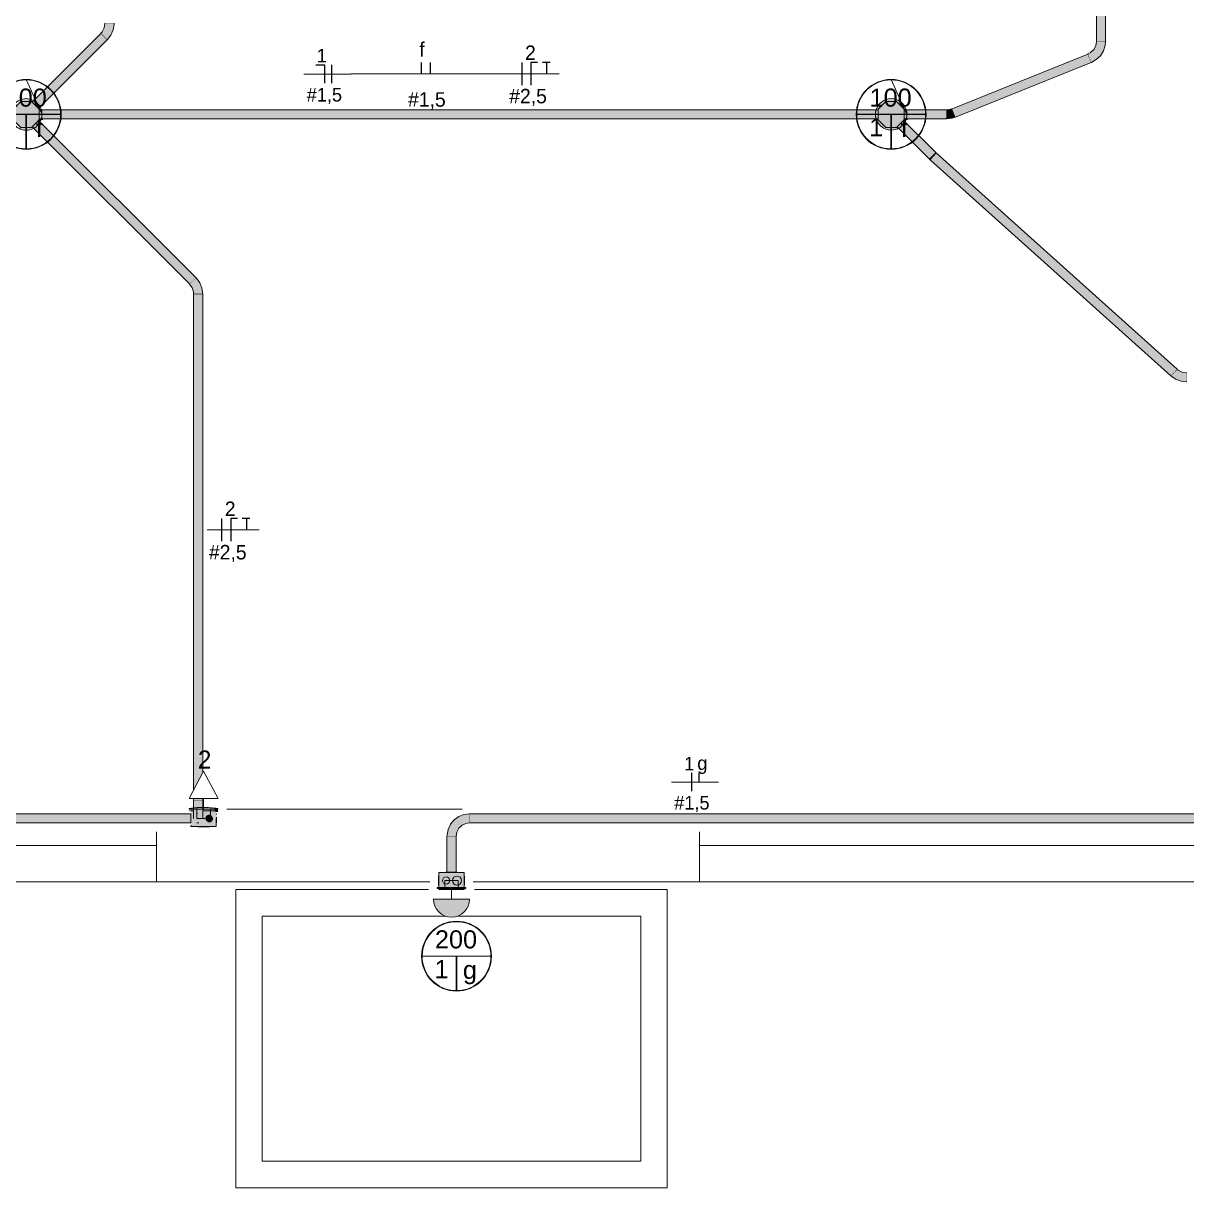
# Model space of a CAD drawing. Header units: metres. Extents: x 42.2 to 73.1, y -1.3 to 59.8.
# Drawn here: x 48.188 to 51.403, y 51.056 to 54.274 of the extents above; entities that cross this region are included whole.
import ezdxf

# ---------------------------------------------------------------- set-up
doc = ezdxf.new("R2010")
doc.units = ezdxf.units.M
doc.linetypes.add('Hidden 1_5', pattern=[0.0022, 0.0015, -0.0007])
for name, color, linetype, lineweight in [('A-ANNO-NOTE', 7, 'Continuous', 18), ('A-DETL', 7, 'Hidden 1_5', 18), ('A-GENM', 7, 'Continuous', 18), ('ARQ-ELEV6', 7, 'Continuous', 18), ('ARQ-PAR', 7, 'Continuous', 18), ('Dispositivos elétricos', 7, 'Continuous', 70), ('E-LITE-EQPM-IDEN', 7, 'Continuous', 9), ('E-POWR-CNDT', 7, 'Continuous', 35), ('Identificadores de dispositivos elétricos', 7, 'Continuous', 9), ('LD_Luminárias', 7, 'Continuous', 18)]:
    doc.layers.add(name, color=color, linetype=linetype, lineweight=lineweight)
for name, color, linetype, lineweight, true_color in [('BASE ELETRICO__dwg', 7, 'Continuous', 18, 0x767676), ('Fase', 1, 'Continuous', 25, 0xff0000), ('Neutro', 5, 'Continuous', 25, 0x0000ff), ('Terra', 3, 'Continuous', 25, 0x00ff00)]:
    doc.layers.add(name, color=color, linetype=linetype, lineweight=lineweight, true_color=true_color)
doc.styles.add('Arial', font='arial.ttf', dxfattribs={"height": 0.05})
doc.styles.add('Century Gothic', font='GOTHIC.TTF', dxfattribs={"height": 0.05})
doc.styles.add('Century Gothic_1', font='GOTHIC.TTF', dxfattribs={"height": 0.04})
doc.styles.add('Century Gothic_2', font='GOTHIC.TTF', dxfattribs={"height": 0.0375})

# ---------------------------------------------------------------- blocks, each defined once
blk = doc.blocks.new('BASE ELETRICO__dwg-8227098-PLANTA BAIXA - TÉRREO')
at = {"color": 252, "lineweight": 18, "true_color": 0x8e8e8e}
blk.add_line((48.7746, 51.88), (49.307, 51.88), dxfattribs=at)
at = {"color": 252, "lineweight": 18, "true_color": 0x8e8e8e, "flags": 128}
blk.add_lwpolyline([(49.4349, 51.88), (49.9673, 51.88), (49.9673, 51.0562), (48.7746, 51.0562), (48.7746, 51.88)], dxfattribs=at)
at = {"layer": 'ARQ-ELEV6', "color": 252, "true_color": 0x8e8e8e}
for p, q in [((48.5558, 52.0393), (48.5558, 51.9018)), ((50.0558, 51.9018), (50.0558, 52.0393)), ((46.6558, 52.0018), (48.5558, 52.0018)), ((50.0558, 52.0018), (51.9558, 52.0018)), ((49.3109, 51.9018), (42.166, 51.9018)), ((53.1158, 51.9018), (49.4309, 51.9018))]:
    blk.add_line(p, q, dxfattribs=at)
at = {"layer": 'ARQ-PAR', "color": 252, "true_color": 0x8e8e8e}
blk.add_line((49.4008, 52.1018), (48.7502, 52.1018), dxfattribs=at)
at = {"layer": 'LD_Luminárias', "color": 252, "true_color": 0x8e8e8e}
blk.add_line((48.8478, 51.8068), (49.354, 51.8068), dxfattribs=at)
at = {"layer": 'LD_Luminárias', "color": 252, "true_color": 0x8e8e8e, "flags": 128}
blk.add_lwpolyline([(49.3879, 51.8068), (49.8941, 51.8068), (49.8941, 51.1294), (48.8478, 51.1294), (48.8478, 51.8068)], dxfattribs=at)
blk = doc.blocks.new('PVC Corrugado Amarelo_Caixa de Luz 4x2 - Linha Eletroduto Corrugado _Amarelo_-1222741-PLANTA BAIXA - TÉRREO')
at = {"layer": 'E-POWR-CNDT', "linetype": 'Hidden 1_5', "lineweight": 18, "true_color": 0xffff00}
for points in [[(-0.0355, 0.025), (-0.035, 0.025), (-0.035, 0.0371), (-0.0355, 0.0371), (-0.0355, 0.0282)], [(-0.0121, 0.0475), (-0.0121, 0.0475), (-0.0121, 0.048), (-0.0155, 0.048), (-0.0155, 0.0475), (-0.0121, 0.0475)], [(-0.008, 0.0475), (0, 0.0475), (0, 0.048), (-0.0121, 0.0478), (-0.0121, 0.0475), (-0.0088, 0.0475)], [(0.0108, 0.0475), (0.0121, 0.0476), (0.0121, 0.048), (0, 0.048), (0, 0.0475), (0.0108, 0.0475)], [(0.0121, 0.0475), (0.0155, 0.0475), (0.0155, 0.048), (0.0121, 0.048), (0.0121, 0.0476)], [(0.0355, 0.025), (0.0355, 0.0371), (0.035, 0.0371), (0.035, 0.025)], [(-0.0389, 0.0028), (-0.0371, 0.0028), (-0.0371, 0.0058), (-0.0395, 0.0058), (-0.0395, 0.0028)], [(-0.0319, 0.0028), (-0.031, 0.0028), (-0.0313, 0.0058), (-0.0371, 0.0058), (-0.037, 0.0028), (-0.0327, 0.0028)], [(-0.035, 0.0129), (-0.035, 0.025), (-0.0355, 0.025), (-0.0355, 0.0129)], [(-0.0269, 0.0028), (0, 0.0028), (0, 0.0058), (-0.031, 0.0058), (-0.031, 0.0028), (-0.0275, 0.0028)], [(0, 0.0028), (0.031, 0.0028), (0.031, 0.0058), (0, 0.0058)], [(0.0342, 0.0028), (0.0371, 0.0028), (0.037, 0.0058), (0.031, 0.0058), (0.0313, 0.0028), (0.0331, 0.0028)], [(0.035, 0.0129), (0.0355, 0.0129), (0.0355, 0.025), (0.035, 0.025), (0.035, 0.0142)], [(0.0389, 0.0028), (0.0395, 0.0028), (0.0395, 0.0058), (0.0371, 0.0058), (0.0371, 0.0028)]]:
    blk.add_hatch(color=2, dxfattribs=at).paths.add_polyline_path(points)
h = blk.add_hatch(color=2, dxfattribs=at)
h.paths.add_polyline_path([(-0.0315, 0), (-0.031, 0), (-0.0313, 0.0028), (-0.035, 0.0028), (-0.0348, 0), (-0.0317, 0)])
h.paths.add_polyline_path([(-0.0338, 0.0058), (-0.031, 0.0058), (-0.0313, 0.0475), (-0.035, 0.0475), (-0.0349, 0.0058), (-0.0339, 0.0058)])
h = blk.add_hatch(color=2, dxfattribs=at)
h.paths.add_polyline_path([(-0.031, 0), (0.031, 0), (0.031, 0.0028), (-0.031, 0.0028)])
h.paths.add_polyline_path([(0.031, 0.0058), (0.031, 0.0475), (-0.031, 0.0475), (-0.031, 0.0058), (0.024, 0.0058)])
h.paths.add_polyline_path([(0.015, 0.0125), (0.0118, 0.0129), (0.0088, 0.0142), (0.006, 0.0163), (0.0042, 0.0188), (0.0028, 0.0228), (0.0025, 0.025), (0.0029, 0.0282), (0.0042, 0.0313), (0.0065, 0.0341), (0.0096, 0.0362), (0.0118, 0.0371), (0.015, 0.0375), (0.0184, 0.037), (0.0221, 0.0352), (0.024, 0.0337), (0.0259, 0.031), (0.0271, 0.0282), (0.0275, 0.025), (0.0271, 0.0218), (0.0252, 0.0179), (0.0232, 0.0157), (0.0213, 0.0142), (0.0173, 0.0128), (0.0157, 0.0126)])
h.paths.add_polyline_path([(-0.015, 0.015), (-0.0185, 0.0157), (-0.02, 0.0163), (-0.0221, 0.0179), (-0.0237, 0.02), (-0.0248, 0.0235), (-0.025, 0.025), (-0.0247, 0.0276), (-0.0237, 0.03), (-0.0217, 0.0324), (-0.02, 0.0337), (-0.0176, 0.0347), (-0.015, 0.035), (-0.0115, 0.0343), (-0.01, 0.0337), (-0.0073, 0.0313), (-0.0063, 0.03), (-0.0053, 0.0276), (-0.005, 0.0247), (-0.0056, 0.0218), (-0.0063, 0.02), (-0.0087, 0.0173), (-0.01, 0.0163), (-0.0124, 0.0153)])
h = blk.add_hatch(color=2, dxfattribs=at)
h.paths.add_polyline_path([(0.015, 0.0125), (0.0182, 0.0129), (0.0221, 0.0148), (0.024, 0.0163), (0.0263, 0.0198), (0.0272, 0.0228), (0.0275, 0.025), (0.0271, 0.0282), (0.0252, 0.0321), (0.0235, 0.0341), (0.0213, 0.0358), (0.0172, 0.0372), (0.015, 0.0375), (0.0118, 0.0371), (0.0088, 0.0358), (0.006, 0.0337), (0.0038, 0.0303), (0.0028, 0.0276), (0.0026, 0.0241), (0.0029, 0.0218), (0.0048, 0.0179), (0.0065, 0.0159), (0.0096, 0.0138), (0.0118, 0.0129)])
h.paths.add_polyline_path([(-0.015, 0.015), (-0.0118, 0.0156), (-0.01, 0.0163), (-0.0073, 0.0188), (-0.0062, 0.0204), (-0.0052, 0.0234), (-0.0051, 0.0254), (-0.0056, 0.0282), (-0.0063, 0.03), (-0.0079, 0.0321), (-0.011, 0.0341), (-0.0129, 0.0347), (-0.015, 0.035), (-0.0176, 0.0347), (-0.02, 0.0337), (-0.0221, 0.0321), (-0.0237, 0.03), (-0.0248, 0.0266), (-0.025, 0.025), (-0.0244, 0.0218), (-0.0237, 0.02), (-0.0221, 0.0179), (-0.02, 0.0163), (-0.0176, 0.0153)])
h = blk.add_hatch(color=2, dxfattribs=at)
h.paths.add_polyline_path([(0.032, 0), (0.035, 0), (0.0349, 0.0028), (0.031, 0.0028), (0.0313, 0), (0.032, 0)])
h.paths.add_polyline_path([(0.033, 0.0058), (0.035, 0.0058), (0.0349, 0.0475), (0.031, 0.0475), (0.031, 0.0058), (0.0327, 0.0058)])
at = {"layer": 'E-POWR-CNDT', "lineweight": 18}
for p, q in [((-0.035, 0.0375), (-0.0355, 0.0375)), ((-0.035, 0.0375), (-0.0355, 0.0375)), ((-0.0355, 0.0375), (-0.0355, 0.025)), ((-0.0355, 0.0375), (-0.0355, 0.0371)), ((-0.035, 0.0475), (-0.035, 0.0058)), ((-0.031, 0.0475), (-0.035, 0.0475)), ((-0.031, 0.0475), (0.031, 0.0475)), ((-0.016, 0.048), (-0.016, 0.0475)), ((-0.0126, 0.048), (-0.016, 0.048)), ((-0.0125, 0.048), (-0.0125, 0.0475)), ((-0.0122, 0.048), (-0.0125, 0.048)), ((0, 0.048), (-0.0121, 0.048)), ((0.0125, 0.048), (0, 0.048)), ((0.0125, 0.0475), (0.0125, 0.048)), ((0.016, 0.048), (0.0126, 0.048)), ((0.016, 0.0475), (0.016, 0.048)), ((0.035, 0.0475), (0.031, 0.0475)), ((0.035, 0.0058), (0.035, 0.0475)), ((0.0355, 0.0375), (0.035, 0.0375)), ((0.0355, 0.0375), (0.035, 0.0375)), ((0.0355, 0.025), (0.0355, 0.0375)), ((0.0355, 0.0371), (0.0355, 0.0375)), ((-0.0395, 0.0058), (-0.0395, 0.0028)), ((-0.0371, 0.0058), (-0.0395, 0.0058)), ((-0.0395, 0.0028), (-0.0371, 0.0028)), ((-0.0371, 0.0058), (-0.0371, 0.0028)), ((-0.031, 0.0058), (-0.0371, 0.0058)), ((-0.0371, 0.0058), (-0.0371, 0.0028)), ((-0.0371, 0.0028), (-0.031, 0.0028)), ((-0.0355, 0.025), (-0.0355, 0.0125)), ((-0.0355, 0.0129), (-0.0355, 0.0125)), ((-0.0355, 0.0125), (-0.035, 0.0125)), ((-0.0355, 0.0125), (-0.035, 0.0125)), ((-0.035, 0.0028), (-0.035, 0)), ((-0.035, 0), (-0.031, 0)), ((0, 0.0058), (-0.031, 0.0058)), ((-0.031, 0.0028), (0, 0.0028)), ((0.031, 0), (-0.031, 0)), ((0.031, 0.0058), (0, 0.0058)), ((0, 0.0028), (0.031, 0.0028)), ((0.0371, 0.0058), (0.031, 0.0058)), ((0.031, 0.0028), (0.0371, 0.0028)), ((0.031, 0), (0.035, 0)), ((0.035, 0.0125), (0.0355, 0.0125)), ((0.035, 0.0125), (0.0355, 0.0125)), ((0.035, 0), (0.035, 0.0028)), ((0.0355, 0.0125), (0.0355, 0.025)), ((0.0355, 0.0125), (0.0355, 0.0129)), ((0.0371, 0.0028), (0.0371, 0.0058)), ((0.0395, 0.0058), (0.0371, 0.0058)), ((0.0371, 0.0058), (0.0371, 0.0028)), ((0.0371, 0.0028), (0.0395, 0.0028)), ((0.0395, 0.0028), (0.0395, 0.0058))]:
    blk.add_line(p, q, dxfattribs=at)
for centre, radius, start, end in [((-0.015, 0.025), 0.01, 360, 180), ((0.015, 0.025), 0.0125, 360, 180), ((-0.015, 0.025), 0.01, 180, 360), ((0.015, 0.025), 0.0125, 180, 360)]:
    blk.add_arc(centre, radius, start, end, dxfattribs=at)
blk = doc.blocks.new('PVC Corrugado Amarelo_Caixa de Octogonal 4x4 - PVC Corrugado Amarelo_Caixa de Octogonal 4x4-V4-PLANTA BAIXA - TÉRREO')
at = {"layer": 'Dispositivos elétricos', "linetype": 'Hidden 1_5', "lineweight": 18, "true_color": 0xffff00}
h = blk.add_hatch(color=2, dxfattribs=at)
h.paths.add_polyline_path([(0, -0.0435), (0.0121, -0.0417), (0.0205, -0.0382), (0.0165, -0.0342), (0.0148, -0.0358), (-0.0148, -0.0358), (-0.0165, -0.0342), (-0.0205, -0.0382), (-0.0113, -0.042), (-0.0032, -0.0431)])
h.paths.add_polyline_path([(0.0382, -0.0205), (0.0415, -0.0125), (0.0358, -0.0125), (0.0358, -0.0148), (0.0342, -0.0165), (0.0371, -0.0194)])
h.paths.add_polyline_path([(-0.0382, -0.0205), (-0.0342, -0.0165), (-0.0358, -0.0148), (-0.0358, -0.0125), (-0.0415, -0.0125), (-0.0388, -0.0191)])
h.paths.add_polyline_path([(-0.0415, 0.0125), (-0.0358, 0.0125), (-0.0358, 0.0148), (-0.0342, 0.0165), (-0.0382, 0.0205), (-0.0409, 0.0139)])
h.paths.add_polyline_path([(0.0358, 0.0125), (0.0415, 0.0125), (0.0382, 0.0205), (0.0342, 0.0165), (0.0358, 0.0148), (0.0358, 0.0139)])
h.paths.add_polyline_path([(-0.0165, 0.0342), (-0.0148, 0.0358), (0.0148, 0.0358), (0.0165, 0.0342), (0.0205, 0.0382), (0.0113, 0.042), (0, 0.0435), (-0.0121, 0.0417), (-0.0205, 0.0382), (-0.0168, 0.0345)])
blk.add_hatch(color=2, dxfattribs=at).paths.add_polyline_path([(0.0113, -0.0358), (0.0148, -0.0358), (0.0358, -0.0148), (0.0358, 0.0148), (0.0148, 0.0358), (-0.0148, 0.0358), (-0.0358, 0.0148), (-0.0358, -0.0148), (-0.0148, -0.0358)])
at = {"layer": 'A-DETL'}
for start, end in [(118.2927, 151.7039), (28.2907, 61.6963), (163.2961, 180), (180, 196.7039), (360, 16.7093), (343.2907, 360), (208.2961, 241.6842), (298.2963, 331.7037)]:
    blk.add_arc((0, 0), 0.0435, start, end, dxfattribs=at)
at = {"layer": 'Dispositivos elétricos', "lineweight": 18}
for p, q in [((-0.0148, 0.0358), (-0.0358, 0.0148)), ((0.0148, 0.0358), (-0.0148, 0.0358)), ((0.0358, 0.0148), (0.0148, 0.0358)), ((-0.0358, 0.0148), (-0.0358, -0.0148)), ((0.0358, -0.0148), (0.0358, 0.0148)), ((-0.0358, -0.0148), (-0.0148, -0.0358)), ((0.0148, -0.0358), (0.0358, -0.0148)), ((-0.0148, -0.0358), (0.0148, -0.0358))]:
    blk.add_line(p, q, dxfattribs=at)
for start, end in [(61.7619, 118.2271), (151.7729, 163.226), (16.7748, 28.2252), (196.774, 208.2252), (331.7692, 343.2252), (241.7497, 298.2308)]:
    blk.add_arc((0, 0), 0.0435, start, end, dxfattribs=at)
blk = doc.blocks.new('PVC Corrugado Amarelo_Caixa de Octogonal 4x4 - PVC Corrugado Amarelo_Caixa de Octogonal 4x4-V5-PLANTA BAIXA - TÉRREO')
at = {"layer": 'Dispositivos elétricos', "linetype": 'Hidden 1_5', "lineweight": 18, "true_color": 0xffff00}
h = blk.add_hatch(color=2, dxfattribs=at)
h.paths.add_polyline_path([(0, -0.0435), (0.0117, -0.0419), (0.0205, -0.0382), (0.0165, -0.0342), (0.0148, -0.0358), (-0.0148, -0.0358), (-0.0358, -0.0148), (-0.0358, -0.0125), (-0.0415, -0.0125), (-0.0377, -0.0217), (-0.0308, -0.0308), (-0.0217, -0.0377), (-0.0113, -0.042), (-0.0032, -0.0431)])
h.paths.add_polyline_path([(0.0382, -0.0205), (0.0415, -0.0125), (0.0358, -0.0125), (0.0358, -0.0148), (0.0342, -0.0165), (0.0371, -0.0194)])
h.paths.add_polyline_path([(-0.04, 0.0125), (-0.0358, 0.0125), (-0.0358, 0.0148), (-0.0148, 0.0358), (0.0148, 0.0358), (0.0358, 0.0148), (0.0358, 0.0125), (0.0415, 0.0125), (0.0377, 0.0218), (0.0308, 0.0308), (0.0218, 0.0377), (0.0113, 0.042), (0, 0.0435), (-0.0121, 0.0417), (-0.0217, 0.0377), (-0.031, 0.0304), (-0.0377, 0.0218), (-0.0415, 0.0125)])
blk.add_hatch(color=2, dxfattribs=at).paths.add_polyline_path([(0.0117, -0.0358), (0.0148, -0.0358), (0.0358, -0.0148), (0.0358, 0.0148), (0.0148, 0.0358), (-0.0148, 0.0358), (-0.0358, 0.0148), (-0.0358, -0.0148), (-0.0148, -0.0358)])
at = {"layer": 'A-DETL'}
for start, end in [(163.2922, 180), (180, 196.7078), (360, 16.6795), (343.2907, 360), (298.2907, 331.6815)]:
    blk.add_arc((0, 0), 0.0435, start, end, dxfattribs=at)
at = {"layer": 'Dispositivos elétricos', "lineweight": 18}
for p, q in [((-0.0148, 0.0358), (-0.0358, 0.0148)), ((0.0148, 0.0358), (-0.0148, 0.0358)), ((0.0358, 0.0148), (0.0148, 0.0358)), ((-0.0358, 0.0148), (-0.0358, -0.0148)), ((0.0358, -0.0148), (0.0358, 0.0148)), ((-0.0358, -0.0148), (-0.0148, -0.0358)), ((0.0148, -0.0358), (0.0358, -0.0148)), ((-0.0148, -0.0358), (0.0148, -0.0358))]:
    blk.add_line(p, q, dxfattribs=at)
for start, end in [(16.745, 163.2267), (196.7733, 298.2252), (331.747, 343.2252)]:
    blk.add_arc((0, 0), 0.0435, start, end, dxfattribs=at)
blk = doc.blocks.new('1_a_1 Tomada 2P_T_Conjunto 4x2 - a_ Tomada 2P_T 10A-V27-PLANTA BAIXA - TÉRREO')
at = {"layer": 'A-GENM', "true_color": 0xfbfbfb}
h = blk.add_hatch(color=7, dxfattribs=at)
h.paths.add_polyline_path([(0.0118, 0), (0.0395, 0), (0.0395, 0.002), (-0.0006, 0.0051), (-0.0027, 0.0049), (-0.0026, 0), (0.0094, 0)])
h.paths.add_polyline_path([(-0.0275, 0), (-0.0274, 0), (-0.0275, 0.003), (-0.0395, 0.002), (-0.0395, 0), (-0.031, 0)])
blk.add_hatch(color=7, dxfattribs=at).paths.add_polyline_path([(0.0185, 0.0037), (0.0185, 0.0056), (-0.0027, 0.0056), (-0.0026, 0.0049), (0, 0.0051), (0.0118, 0.0042)])
at = {"layer": 'A-DETL'}
for p, q in [((-0.0274, 0), (-0.0027, 0)), ((-0.0175, -0.0114), (-0.0168, -0.0114)), ((0.0173, -0.0114), (0.0175, -0.0114))]:
    blk.add_line(p, q, dxfattribs=at)
blk.add_arc((0, -0.2479), 0.253, 90.6265, 96.2073, dxfattribs=at)
at = {"layer": 'A-GENM'}
for p, q in [((-0.0395, 0.002), (-0.0395, 0)), ((-0.0395, 0), (-0.0274, 0)), ((-0.0026, 0), (0, 0)), ((0, 0), (0.0395, 0)), ((0.0395, 0), (0.0395, 0.002))]:
    blk.add_line(p, q, dxfattribs=at)
for start, end in [(96.2185, 98.9698), (81.0302, 90.6153)]:
    blk.add_arc((0, -0.2479), 0.253, start, end, dxfattribs=at)
blk = doc.blocks.new('PVC Corrugado Amarelo_Caixa de Luz 4x2 - Linha Eletroduto Corrugado _Amarelo_-V28-PLANTA BAIXA - TÉRREO')
at = {"layer": 'E-POWR-CNDT', "linetype": 'Hidden 1_5', "lineweight": 18, "true_color": 0xffff00}
for points in [[(-0.0355, 0.0371), (-0.0355, 0.025), (-0.035, 0.025), (-0.035, 0.0371)], [(-0.015, 0.035), (-0.0176, 0.0347), (-0.02, 0.0337), (-0.0221, 0.0321), (-0.0237, 0.03), (-0.0248, 0.0266), (-0.0249, 0.0242), (-0.0244, 0.0218), (-0.0237, 0.02), (-0.0221, 0.0179), (-0.02, 0.0163), (-0.0176, 0.0153), (-0.015, 0.015), (-0.0118, 0.0156), (-0.01, 0.0163), (-0.0073, 0.0187), (-0.0062, 0.0204), (-0.0052, 0.0234), (-0.0051, 0.0254), (-0.0056, 0.0282), (-0.0063, 0.03), (-0.0079, 0.0321), (-0.011, 0.0341), (-0.0129, 0.0347)], [(-0.0155, 0.048), (-0.0155, 0.0475), (-0.0121, 0.0475), (-0.0121, 0.048), (-0.015, 0.048)], [(0, 0.048), (-0.0121, 0.0478), (-0.0121, 0.0475), (0, 0.0475)], [(0.0087, 0.048), (0, 0.048), (0, 0.0475), (0.0121, 0.0476), (0.0121, 0.048), (0.0088, 0.048)], [(0.0155, 0.048), (0.0121, 0.048), (0.0121, 0.0475), (0.0155, 0.0475)], [(0.035, 0.0371), (0.035, 0.025), (0.0355, 0.025), (0.0355, 0.0371)], [(-0.0389, 0.0058), (-0.0395, 0.0058), (-0.0395, 0.0028), (-0.0371, 0.0028), (-0.0371, 0.0058)], [(-0.031, 0.0058), (-0.0371, 0.0058), (-0.0368, 0.0028), (-0.031, 0.0028)], [(-0.0355, 0.025), (-0.0355, 0.0129), (-0.035, 0.0129), (-0.035, 0.025)], [(-0.0294, 0.0058), (-0.031, 0.0058), (-0.031, 0.0028), (0, 0.0028), (0, 0.0058), (-0.0284, 0.0058)], [(0.0355, 0.0058), (0.031, 0.0058), (0.0313, 0.0028), (0.0371, 0.0028), (0.037, 0.0058), (0.0355, 0.0058)], [(0.035, 0.025), (0.035, 0.0129), (0.0355, 0.0129), (0.0355, 0.025)], [(0.0371, 0.0058), (0.0371, 0.0028), (0.0395, 0.0028), (0.0395, 0.0058), (0.0389, 0.0058)]]:
    blk.add_hatch(color=2, dxfattribs=at).paths.add_polyline_path(points)
h = blk.add_hatch(color=2, dxfattribs=at)
h.paths.add_polyline_path([(-0.033, 0.0475), (-0.035, 0.0474), (-0.0349, 0.0058), (-0.031, 0.0058), (-0.0313, 0.0475), (-0.0325, 0.0475)])
h.paths.add_polyline_path([(-0.032, 0.0028), (-0.035, 0.0028), (-0.0349, 0), (-0.031, 0), (-0.0313, 0.0028), (-0.032, 0.0028)])
h = blk.add_hatch(color=2, dxfattribs=at)
h.paths.add_polyline_path([(0.0198, 0.0475), (-0.031, 0.0475), (-0.031, 0.0058), (0.0026, 0.0058), (0.0028, 0.0189), (0.0025, 0.0251), (0.003, 0.0284), (0.0042, 0.0312), (0.007, 0.0345), (0.0087, 0.0358), (0.0118, 0.0371), (0.015, 0.0375), (0.0184, 0.037), (0.0221, 0.0352), (0.024, 0.0336), (0.0259, 0.031), (0.0272, 0.0275), (0.0274, 0.0242), (0.0272, 0.0212), (0.0273, 0.0153), (0.0275, 0.0058), (0.031, 0.0058), (0.031, 0.0475), (0.0224, 0.0475)])
h.paths.add_polyline_path([(-0.015, 0.035), (-0.0115, 0.0343), (-0.01, 0.0337), (-0.0073, 0.0312), (-0.0063, 0.03), (-0.0053, 0.0276), (-0.0051, 0.0242), (-0.0056, 0.0218), (-0.0065, 0.0197), (-0.0088, 0.0173), (-0.01, 0.0163), (-0.0124, 0.0153), (-0.015, 0.015), (-0.0185, 0.0157), (-0.02, 0.0163), (-0.0221, 0.0179), (-0.0237, 0.02), (-0.0248, 0.0235), (-0.025, 0.025), (-0.0247, 0.0276), (-0.0237, 0.03), (-0.0217, 0.0324), (-0.02, 0.0337), (-0.0176, 0.0347)])
h.paths.add_polyline_path([(0.0286, 0.0028), (0.0275, 0.0028), (0.0275, 0), (0.031, 0), (0.031, 0.0028), (0.0303, 0.0028)])
h.paths.add_polyline_path([(-0.0269, 0.0028), (-0.031, 0.0028), (-0.031, 0), (0.0026, 0), (0.0026, 0.0028), (-0.025, 0.0028)])
h = blk.add_hatch(color=2, dxfattribs=at)
h.paths.add_polyline_path([(0.035, 0.0475), (0.031, 0.0475), (0.031, 0.0058), (0.035, 0.0058), (0.035, 0.0474)])
h.paths.add_polyline_path([(0.032, 0.0028), (0.031, 0.0028), (0.0313, 0), (0.035, 0), (0.0349, 0.0028), (0.032, 0.0028)])
h = blk.add_hatch(color=2, dxfattribs=at)
h.paths.add_polyline_path([(0.0006, 0.0058), (0, 0.0058), (0, 0.0028), (0.0026, 0.0028), (0.0026, 0.0058)])
h.paths.add_polyline_path([(0.0289, 0.0058), (0.0275, 0.0058), (0.0277, 0.0028), (0.031, 0.0028), (0.031, 0.0058), (0.0294, 0.0058)])
at = {"layer": 'A-DETL'}
blk.add_arc((0.015, 0.025), 0.0125, 75, 97.2676, dxfattribs=at)
at = {"layer": 'E-POWR-CNDT', "lineweight": 18}
for p, q in [((-0.035, 0.0375), (-0.0355, 0.0375)), ((-0.035, 0.0375), (-0.0355, 0.0375)), ((-0.0355, 0.0375), (-0.0355, 0.025)), ((-0.0355, 0.0375), (-0.0355, 0.0371)), ((-0.035, 0.0475), (-0.035, 0.025)), ((-0.031, 0.0475), (-0.035, 0.0475)), ((-0.031, 0.0475), (0.031, 0.0475)), ((-0.016, 0.048), (-0.016, 0.0475)), ((-0.0122, 0.048), (-0.016, 0.048)), ((-0.0125, 0.048), (-0.0125, 0.0475)), ((0, 0.048), (-0.0125, 0.048)), ((0.0125, 0.048), (0, 0.048)), ((0.016, 0.048), (0.0122, 0.048)), ((0.0125, 0.0475), (0.0125, 0.048)), ((0.016, 0.0475), (0.016, 0.048)), ((0.035, 0.0475), (0.031, 0.0475)), ((0.035, 0.0434), (0.035, 0.0475)), ((-0.0371, 0.0058), (-0.0395, 0.0058)), ((-0.0395, 0.0028), (-0.0371, 0.0028)), ((-0.0327, 0.0058), (-0.0371, 0.0058)), ((-0.0371, 0.0028), (-0.031, 0.0028)), ((-0.0355, 0.025), (-0.0355, 0.0218)), ((-0.0355, 0.0142), (-0.0355, 0.0125)), ((-0.0355, 0.0129), (-0.0355, 0.0125))]:
    blk.add_line(p, q, dxfattribs=at)
for start, end in [(69.5663, 180), (180, 195)]:
    blk.add_arc((-0.015, 0.025), 0.01, start, end, dxfattribs=at)
blk = doc.blocks.new('Tag de Luminárias de Teto 2 - Tag de Luminárias de Teto 2-3493498-PLANTA BAIXA - TÉRREO')
at = {"layer": 'E-LITE-EQPM-IDEN'}
for p, q in [((-0.00386, 0), (0.00386, 0)), ((-0.0038, 0.00001), (0.0038, 0.00001)), ((0, 0), (0, -0.00386)), ((-0.00004, -0.00001), (-0.0038, -0.00001)), ((-0.00004, -0.00381), (-0.00004, -0.00001)), ((0.00004, -0.00001), (0.00004, -0.00381)), ((0.0038, -0.00001), (0.00004, -0.00001))]:
    blk.add_line(p, q, dxfattribs=at)
blk.add_circle((0, 0), 0.00386, dxfattribs=at)
for centre, start, end in [((0, 0.00001), 360, 180), ((0, -0.00001), 180, 269.411), ((0, -0.00001), 270.589, 360)]:
    blk.add_arc(centre, 0.0038, start, end, dxfattribs=at)
blk = doc.blocks.new('Fiação_PEX_Tags Eletrical Fixtures - 2_ FNT-4480792-PLANTA BAIXA - TÉRREO')
at = {"layer": 'Fase'}
blk.add_line((-0.00098, 0.00125), (-0.00098, -0.00125), dxfattribs=at)
at = {"layer": 'Identificadores de dispositivos elétricos'}
blk.add_line((-0.00257, 0), (0.00315, 0), dxfattribs=at)
at = {"layer": 'Neutro'}
for p, q in [((0.00002, 0.00125), (0.00002, -0.00125)), ((0.00002, 0.00125), (0.00002, -0.00077)), ((0.00076, 0.00125), (0.00002, 0.00125))]:
    blk.add_line(p, q, dxfattribs=at)
at = {"layer": 'Terra'}
for p, q in [((0.00215, 0.00125), (0.00129, 0.00125)), ((0.00175, 0.00125), (0.00175, 0))]:
    blk.add_line(p, q, dxfattribs=at)
blk = doc.blocks.new('Fiação_PEX_Tags Lighting Fixture - 7_ 2R-4481209-PLANTA BAIXA - TÉRREO')
at = {"layer": 'E-LITE-EQPM-IDEN', "lineweight": 25}
for p, q in [((-0.00097, -0.0014), (-0.00097, -0.00265)), ((0.00003, -0.0014), (0.00003, -0.00265))]:
    blk.add_line(p, q, dxfattribs=at)
at = {"layer": 'E-LITE-EQPM-IDEN'}
for p in [(-0.00312, -0.00265), (-0.00312, -0.00265), (-0.00312, -0.00265), (-0.00312, -0.00265), (-0.00312, -0.00265), (-0.00312, -0.00265), (-0.00312, -0.00265), (-0.00312, -0.00265), (-0.00312, -0.00265), (-0.00312, -0.00265), (-0.00312, -0.00265), (-0.00312, -0.00265), (-0.00312, -0.00265), (-0.00312, -0.00265), (-0.00312, -0.00265), (-0.00312, -0.00265), (-0.00312, -0.00265), (-0.00312, -0.00265), (-0.00312, -0.00265), (-0.00312, -0.00265), (-0.00312, -0.00265), (-0.00312, -0.00265), (-0.00268, -0.00265)]:
    blk.add_line(p, (0.0026, -0.00265), dxfattribs=at)
blk = doc.blocks.new('Fiação_Tags Lighting Fixture - 1_ FN-3746626-PLANTA BAIXA - TÉRREO')
at = {"layer": 'E-LITE-EQPM-IDEN', "color": 5, "lineweight": 25, "true_color": 0x0000ff}
for p, q in [((-0.00128, -0.00164), (-0.00034, -0.00164)), ((-0.00034, -0.00164), (-0.00034, -0.00366))]:
    blk.add_line(p, q, dxfattribs=at)
at = {"layer": 'E-LITE-EQPM-IDEN', "color": 1, "lineweight": 25, "true_color": 0xff0000}
blk.add_line((0.00043, -0.00164), (0.00043, -0.00366), dxfattribs=at)
at = {"layer": 'E-LITE-EQPM-IDEN'}
blk.add_line((-0.0026, -0.00265), (0.0026, -0.00265), dxfattribs=at)
blk = doc.blocks.new('Fiação_Tags Lighting Fixture - 2_ FR-3746630-PLANTA BAIXA - TÉRREO')
at = {"layer": 'E-LITE-EQPM-IDEN', "color": 1, "lineweight": 25, "true_color": 0xff0000}
blk.add_line((-0.00039, -0.00164), (-0.00039, -0.00366), dxfattribs=at)
at = {"layer": 'E-LITE-EQPM-IDEN', "lineweight": 25}
blk.add_line((0.00044, -0.00164), (0.00044, -0.00265), dxfattribs=at)
at = {"layer": 'E-LITE-EQPM-IDEN'}
blk.add_line((-0.0026, -0.00265), (0.0026, -0.00265), dxfattribs=at)

msp = doc.modelspace()

# ---------------------------------------------------------------- hatches: boundary and pattern name
at = {"layer": 'A-ANNO-NOTE'}
msp.add_hatch(color=256, dxfattribs=at).paths.add_polyline_path([(49.3709, 51.8038), (49.3762, 51.8041), (49.3813, 51.8049), (49.3864, 51.8063), (49.3913, 51.8081), (49.3959, 51.8105), (49.4003, 51.8134), (49.4044, 51.8167), (49.4081, 51.8204), (49.4114, 51.8244), (49.4142, 51.8288), (49.4166, 51.8335), (49.4185, 51.8384), (49.4199, 51.8434), (49.4207, 51.8486), (49.4209, 51.8538), (49.3209, 51.8538), (49.3212, 51.8486), (49.322, 51.8434), (49.3234, 51.8384), (49.3256, 51.8328), (49.3276, 51.8288), (49.3305, 51.8244), (49.3338, 51.8204), (49.3375, 51.8167), (49.3416, 51.8134), (49.3459, 51.8105), (49.3506, 51.8081), (49.3555, 51.8063), (49.3606, 51.8049), (49.3657, 51.8041), (49.3683, 51.8039)])
at = {"layer": 'E-POWR-CNDT', "true_color": 0xffff00}
for points in [[(51.1537, 54.2245), (51.1658, 54.2245), (51.1658, 57.626), (51.1533, 57.626), (51.1533, 55.3295), (51.1533, 54.2245)], [(51.1783, 54.2245), (51.1783, 57.626), (51.1658, 57.626), (51.1658, 54.2245), (51.1779, 54.2245)], [(48.2211, 54.0471), (48.4104, 54.2365), (48.4016, 54.2453), (48.2123, 54.056), (48.2188, 54.0494)], [(48.4193, 54.2276), (48.42, 54.2283), (48.4023, 54.246), (48.4016, 54.2453), (48.419, 54.2279)], [(48.42, 54.2283), (48.4278, 54.2378), (48.4335, 54.2486), (48.4371, 54.2603), (48.4383, 54.2725), (48.4133, 54.2725), (48.4104, 54.2582), (48.4023, 54.246), (48.4197, 54.2286)], [(48.4383, 54.2725), (48.438, 54.2735), (48.4133, 54.2735), (48.4135, 54.2725), (48.4379, 54.2725)], [(48.23, 54.0383), (48.4193, 54.2276), (48.4104, 54.2365), (48.2211, 54.0471), (48.2296, 54.0386)], [(51.1391, 54.1655), (51.1502, 54.1713), (51.1597, 54.179), (51.1681, 54.1895), (51.1735, 54.1994), (51.1771, 54.2112), (51.1783, 54.2235), (51.1533, 54.2235), (51.1504, 54.209), (51.1421, 54.1968), (51.1298, 54.1887), (51.139, 54.1659)], [(51.1658, 54.2235), (51.1783, 54.2235), (51.1781, 54.2245), (51.1533, 54.2245), (51.1533, 54.2235), (51.1658, 54.2235)], [(50.7587, 54.0258), (51.1335, 54.1767), (51.1289, 54.1883), (50.754, 54.0374), (50.7578, 54.0281)], [(51.1382, 54.1651), (51.1391, 54.1655), (51.1298, 54.1887), (51.1289, 54.1883), (51.1381, 54.1655)], [(50.7634, 54.0142), (51.1382, 54.1651), (51.1335, 54.1767), (50.7587, 54.0258), (50.7632, 54.0146)], [(48.6599, 54.0218), (50.55, 54.0218), (50.55, 54.0343), (48.2316, 54.0343), (48.2316, 54.0218), (48.6577, 54.0218)], [(48.6599, 54.0093), (50.55, 54.0093), (50.55, 54.0218), (48.2316, 54.0218), (48.2316, 54.0093), (48.6577, 54.0093)], [(50.6216, 54.0218), (50.7381, 54.0218), (50.7381, 54.0343), (50.6216, 54.0343), (50.6216, 54.0251)], [(50.6278, 54.0093), (50.7381, 54.0093), (50.7381, 54.0218), (50.6216, 54.0218), (50.6216, 54.0093), (50.6273, 54.0093)], [(50.7381, 54.0093), (50.7391, 54.0093), (50.7391, 54.0343), (50.7381, 54.0342), (50.7381, 54.0098)], [(50.7391, 54.0093), (50.751, 54.0105), (50.7625, 54.0139), (50.753, 54.037), (50.7472, 54.0355), (50.7435, 54.0347), (50.7391, 54.0343), (50.7391, 54.0098)], [(50.7625, 54.0139), (50.7634, 54.0142), (50.754, 54.0374), (50.7531, 54.037), (50.7623, 54.0142)], [(48.6466, 53.5533), (48.6554, 53.5622), (48.2211, 53.9965), (48.2123, 53.9877), (48.4244, 53.7755), (48.6463, 53.5536)], [(48.6554, 53.5622), (48.6643, 53.571), (48.23, 54.0054), (48.2211, 53.9965), (48.6532, 53.5645)], [(50.6906, 53.8994), (50.6994, 53.9082), (50.6111, 53.9965), (50.6023, 53.9877), (50.6903, 53.8997)], [(50.6994, 53.9082), (50.7082, 53.9171), (50.62, 54.0054), (50.6111, 53.9965), (50.6986, 53.909)], [(50.6913, 53.8987), (50.7089, 53.9164), (50.7082, 53.9171), (50.6906, 53.8994), (50.691, 53.899)], [(50.6937, 53.8964), (50.7104, 53.915), (50.7087, 53.9161), (50.6913, 53.8987), (50.6934, 53.8967)], [(50.6945, 53.8957), (50.7112, 53.9143), (50.7104, 53.915), (50.6937, 53.8964), (50.6943, 53.8958)], [(51.3591, 53.2995), (51.3674, 53.3088), (50.7028, 53.905), (50.6945, 53.8957), (51.3587, 53.2998)], [(51.3674, 53.3088), (51.3758, 53.3181), (50.7112, 53.9143), (50.7028, 53.905), (51.3653, 53.3107)], [(48.6473, 53.5526), (48.665, 53.5703), (48.6643, 53.571), (48.6466, 53.5533), (48.647, 53.5529)], [(48.662, 53.5261), (48.6833, 53.5261), (48.6818, 53.5391), (48.6785, 53.55), (48.672, 53.5618), (48.665, 53.5703), (48.6473, 53.5526), (48.6554, 53.5405), (48.6583, 53.5261), (48.661, 53.5261)], [(48.6728, 53.5251), (48.6833, 53.5251), (48.6833, 53.5261), (48.6583, 53.5261), (48.6585, 53.5251), (48.671, 53.5251)], [(51.3598, 53.2988), (51.3765, 53.3174), (51.3758, 53.3181), (51.3591, 53.2995), (51.3595, 53.2991)], [(51.4016, 53.2828), (51.4016, 53.3078), (51.3882, 53.3103), (51.3765, 53.3174), (51.3598, 53.2988), (51.3702, 53.2914), (51.3798, 53.2868), (51.3916, 53.2837), (51.3969, 53.2833)], [(51.4026, 53.2828), (51.4026, 53.3078), (51.4016, 53.3078), (51.4016, 53.2828)], [(48.6676, 52.1268), (48.6708, 52.1268), (48.6708, 52.1278), (48.6583, 52.1278), (48.6583, 52.1268), (48.6676, 52.1268)], [(48.6708, 52.0643), (48.6708, 52.1268), (48.6583, 52.1268), (48.6586, 52.1126), (48.6584, 52.0885), (48.6585, 52.0787), (48.6583, 52.0768), (48.6593, 52.0721), (48.6606, 52.0698), (48.6623, 52.0677), (48.6645, 52.066), (48.6686, 52.0646)], [(48.674, 52.1268), (48.6833, 52.1268), (48.6832, 52.1278), (48.6708, 52.1278), (48.6708, 52.1268), (48.674, 52.1268)], [(48.6708, 52.0643), (48.674, 52.0648), (48.677, 52.066), (48.6798, 52.0682), (48.6816, 52.0706), (48.683, 52.0742), (48.6833, 52.0788), (48.683, 52.0889), (48.6832, 52.1029), (48.683, 52.1187), (48.6832, 52.1268), (48.6708, 52.1268), (48.6708, 52.0648)], [(47.0336, 52.0768), (48.6503, 52.0768), (48.6503, 52.0893), (46.4213, 52.0893), (46.4213, 52.0768), (46.686, 52.0768)], [(49.3799, 52.0268), (49.3834, 52.0268), (49.385, 52.0372), (49.3891, 52.0464), (49.3944, 52.0533), (49.4022, 52.0593), (49.4112, 52.0631), (49.4209, 52.0646), (49.4209, 52.0893), (49.4088, 52.0881), (49.397, 52.0846), (49.3862, 52.0788), (49.3764, 52.0706), (49.369, 52.0616), (49.3632, 52.0507), (49.3596, 52.039), (49.3584, 52.0268), (49.3798, 52.0268)], [(49.4209, 52.0643), (49.4219, 52.0646), (49.4219, 52.0893), (49.4209, 52.0893), (49.4209, 52.0646)], [(50.5105, 52.0768), (52.8399, 52.0768), (52.8399, 52.0893), (49.4219, 52.0893), (49.4219, 52.0768), (49.8152, 52.0768)], [(46.4213, 52.0643), (48.6503, 52.0643), (48.6503, 52.0768), (46.4213, 52.0768), (46.4213, 52.0648)], [(49.4219, 52.0643), (50.5105, 52.0643), (52.8399, 52.0643), (52.8399, 52.0768), (49.4219, 52.0768), (49.4219, 52.0648)], [(49.3818, 52.0258), (49.3834, 52.0258), (49.3832, 52.0268), (49.3584, 52.0268), (49.3584, 52.0258), (49.3816, 52.0258)], [(49.3584, 51.9279), (49.3709, 51.9279), (49.3709, 52.0258), (49.3584, 52.0258), (49.3584, 51.9377)], [(49.3798, 51.9279), (49.3834, 51.9279), (49.3834, 52.0258), (49.3709, 52.0258), (49.3709, 51.9279), (49.3797, 51.9279)]]:
    msp.add_hatch(color=2, dxfattribs=at).paths.add_polyline_path(points)
h = msp.add_hatch(color=2, dxfattribs=at)
h.paths.add_polyline_path([(48.6583, 52.1278), (48.6708, 52.1278), (48.6708, 52.1318), (48.6583, 52.1318)])
h.paths.add_polyline_path([(48.6583, 52.1553), (48.6708, 52.1787), (48.6708, 53.5251), (48.6583, 53.5251), (48.6583, 52.1825)])
h = msp.add_hatch(color=2, dxfattribs=at)
h.paths.add_polyline_path([(48.6833, 52.1278), (48.6833, 52.1318), (48.6708, 52.1318), (48.6708, 52.1278), (48.6829, 52.1278)])
h.paths.add_polyline_path([(48.6708, 52.1787), (48.6833, 52.2021), (48.6833, 53.5251), (48.6708, 53.5251), (48.6708, 52.1825)])

# ---------------------------------------------------------------- linework, layer by layer
at = {"layer": 'A-ANNO-NOTE', "lineweight": 9}
for p, q in [((48.6858, 52.2068), (48.6458, 52.1318)), ((48.6858, 52.2068), (48.6458, 52.1318)), ((48.7258, 52.1318), (48.6858, 52.2068)), ((48.6858, 52.2068), (48.7258, 52.1318)), ((48.6458, 52.1318), (48.7258, 52.1318)), ((48.6458, 52.1318), (48.7258, 52.1318)), ((48.6858, 52.1018), (48.6858, 52.1318)), ((48.667, 52.1018), (48.7045, 52.1018)), ((48.667, 52.0768), (48.667, 52.1018)), ((48.7045, 52.1018), (48.7045, 52.0768)), ((48.7045, 52.0768), (48.667, 52.0768)), ((49.3522, 51.905), (49.3897, 51.905)), ((49.3522, 51.88), (49.3522, 51.905)), ((49.3897, 51.905), (49.3897, 51.88)), ((49.3897, 51.88), (49.3522, 51.88)), ((49.3709, 51.88), (49.3709, 51.8538)), ((49.4209, 51.8538), (49.3209, 51.8538))]:
    msp.add_line(p, q, dxfattribs=at)
msp.add_arc((49.3709, 51.8538), 0.05, 180, 0, dxfattribs=at)
at = {"layer": 'E-LITE-EQPM-IDEN'}
for p, q in [((48.2393, 54.0218), (48.1958, 54.1184)), ((49.528, 54.1337), (49.0931, 54.1337)), ((50.6293, 54.0218), (50.5858, 54.1184))]:
    msp.add_line(p, q, dxfattribs=at)
at = {"layer": 'E-POWR-CNDT', "color": 57, "lineweight": 18, "true_color": 0x808040}
for p, q in [((51.1533, 57.626), (51.1533, 54.2245)), ((51.1783, 54.2245), (51.1783, 57.626)), ((48.4016, 54.2453), (48.2123, 54.056)), ((48.4023, 54.246), (48.4016, 54.2453)), ((48.4133, 54.2735), (48.4133, 54.2725)), ((48.4383, 54.2725), (48.4383, 54.2735)), ((48.23, 54.0383), (48.4193, 54.2276)), ((48.4193, 54.2276), (48.42, 54.2283)), ((51.1533, 54.2245), (51.1533, 54.2235)), ((51.1783, 54.2235), (51.1783, 54.2245)), ((51.1289, 54.1883), (50.754, 54.0374)), ((51.1298, 54.1887), (51.1289, 54.1883)), ((50.7634, 54.0142), (51.1382, 54.1651)), ((51.1382, 54.1651), (51.1391, 54.1655)), ((50.55, 54.0343), (48.2316, 54.0343)), ((50.7381, 54.0343), (50.6216, 54.0343)), ((50.7391, 54.0343), (50.7381, 54.0343)), ((50.754, 54.0374), (50.7531, 54.037)), ((48.2123, 53.9877), (48.6466, 53.5533)), ((48.6643, 53.571), (48.23, 54.0054)), ((48.2316, 54.0093), (50.55, 54.0093)), ((50.6023, 53.9877), (50.6906, 53.8994)), ((50.7082, 53.9171), (50.62, 54.0054)), ((50.6216, 54.0093), (50.7381, 54.0093)), ((50.7381, 54.0093), (50.7391, 54.0093)), ((50.7625, 54.0139), (50.7634, 54.0142)), ((50.6906, 53.8994), (50.6913, 53.8987)), ((50.6913, 53.8987), (50.6937, 53.8964)), ((50.6937, 53.8964), (50.6945, 53.8957)), ((50.6945, 53.8957), (51.3591, 53.2995)), ((50.7089, 53.9164), (50.7082, 53.9171)), ((50.7104, 53.915), (50.7089, 53.9164)), ((50.7112, 53.9143), (50.7104, 53.915)), ((51.3758, 53.3181), (50.7112, 53.9143)), ((48.665, 53.5703), (48.6643, 53.571)), ((48.6466, 53.5533), (48.6473, 53.5526)), ((48.6583, 53.5261), (48.6583, 53.5251)), ((48.6583, 53.5251), (48.6583, 52.1553)), ((48.6833, 53.5251), (48.6833, 53.5261)), ((48.6833, 52.2021), (48.6833, 53.5251)), ((51.3765, 53.3174), (51.3758, 53.3181)), ((51.3591, 53.2995), (51.3598, 53.2988)), ((51.4026, 53.3078), (51.4016, 53.3078)), ((51.4016, 53.2828), (51.4026, 53.2828)), ((48.6583, 52.1318), (48.6583, 52.1278)), ((48.6583, 52.1278), (48.6583, 52.1268)), ((48.6833, 52.1278), (48.6833, 52.1318)), ((48.6833, 52.1268), (48.6833, 52.1278)), ((48.6503, 52.0893), (46.4213, 52.0893)), ((48.6503, 52.0643), (48.6503, 52.0893)), ((49.4219, 52.0893), (49.4209, 52.0893)), ((52.8399, 52.0893), (49.4219, 52.0893)), ((46.4213, 52.0643), (48.6503, 52.0643)), ((49.4209, 52.0643), (49.4219, 52.0643)), ((49.4219, 52.0643), (52.8399, 52.0643)), ((49.3584, 52.0268), (49.3584, 52.0258)), ((49.3584, 52.0258), (49.3584, 51.9279)), ((49.3834, 52.0258), (49.3834, 52.0268)), ((49.3834, 51.9279), (49.3834, 52.0258)), ((49.3584, 51.9279), (49.3588, 51.9279)), ((49.3589, 51.9279), (49.3834, 51.9279))]:
    msp.add_line(p, q, dxfattribs=at)
at = {"layer": 'E-POWR-CNDT', "color": 57, "lineweight": 18, "true_color": 0x808040, "flags": 128}
for points in [[(48.4133, 54.2725), (48.4113, 54.2606), (48.4057, 54.2499), (48.4023, 54.246)], [(48.42, 54.2283), (48.4296, 54.2407), (48.4358, 54.2551), (48.4383, 54.2706), (48.4383, 54.2725)], [(51.1533, 54.2235), (51.1513, 54.2115), (51.1457, 54.2008), (51.1369, 54.1925), (51.1298, 54.1887)], [(51.1391, 54.1655), (51.1528, 54.1731), (51.1642, 54.1839), (51.1725, 54.1972), (51.1773, 54.2122), (51.1783, 54.2235)], [(50.7531, 54.037), (50.7413, 54.0344), (50.7391, 54.0343)], [(50.7391, 54.0093), (50.7547, 54.0113), (50.7625, 54.0139)], [(48.6833, 53.5261), (48.6813, 53.5417), (48.6756, 53.5563), (48.6663, 53.5689), (48.665, 53.5703)], [(48.6473, 53.5526), (48.6544, 53.5428), (48.658, 53.5312), (48.6583, 53.5261)], [(51.4016, 53.3078), (51.3896, 53.3098), (51.3789, 53.3155), (51.3765, 53.3174)], [(51.3598, 53.2988), (51.3727, 53.2899), (51.3874, 53.2844), (51.4016, 53.2828)], [(48.6583, 52.1268), (48.6583, 52.113), (48.6583, 52.1002), (48.6583, 52.0895), (48.6583, 52.0817), (48.6583, 52.0775), (48.6583, 52.0768)], [(48.6833, 52.0768), (48.6833, 52.0788), (48.6833, 52.0845), (48.6833, 52.0936), (48.6833, 52.1053), (48.6833, 52.1186), (48.6833, 52.1268)], [(49.4209, 52.0893), (49.4054, 52.0874), (49.3908, 52.0816), (49.3781, 52.0724), (49.3681, 52.0603), (49.3615, 52.0461), (49.3586, 52.0307), (49.3584, 52.0268)], [(49.3834, 52.0268), (49.3854, 52.0388), (49.3911, 52.0495), (49.3999, 52.0579), (49.4109, 52.063), (49.4209, 52.0643)]]:
    msp.add_lwpolyline(points, dxfattribs=at)
at = {"layer": 'Identificadores de dispositivos elétricos'}
msp.add_line((49.338, 54.1337), (49.5257, 54.1338), dxfattribs=at)

# ---------------------------------------------------------------- block references
at = {"layer": 'A-DETL'}
for name, p in [('PVC Corrugado Amarelo_Caixa de Octogonal 4x4 - PVC Corrugado Amarelo_Caixa de Octogonal 4x4-V4-PLANTA BAIXA - TÉRREO', (48.1958, 54.0218)), ('PVC Corrugado Amarelo_Caixa de Octogonal 4x4 - PVC Corrugado Amarelo_Caixa de Octogonal 4x4-V5-PLANTA BAIXA - TÉRREO', (50.5858, 54.0218)), ('1_a_1 Tomada 2P_T_Conjunto 4x2 - a_ Tomada 2P_T 10A-V27-PLANTA BAIXA - TÉRREO', (48.6858, 52.1018))]:
    msp.add_blockref(name, p, dxfattribs=at)
at = {"layer": 'A-DETL', "rotation": 180}
msp.add_blockref('PVC Corrugado Amarelo_Caixa de Luz 4x2 - Linha Eletroduto Corrugado _Amarelo_-V28-PLANTA BAIXA - TÉRREO', (48.6858, 52.1018), dxfattribs=at)
at = {"layer": 'BASE ELETRICO__dwg', "color": 252, "true_color": 0x8e8e8e}
msp.add_blockref('BASE ELETRICO__dwg-8227098-PLANTA BAIXA - TÉRREO', (0, 0), dxfattribs=at)
at = {"layer": 'E-LITE-EQPM-IDEN', "xscale": 24.99999999999999, "yscale": 24.99999999999999, "zscale": 24.99999999999999}
for name, p in [('Fiação_Tags Lighting Fixture - 1_ FN-3746626-PLANTA BAIXA - TÉRREO', (49.0282, 54.1996)), ('Fiação_PEX_Tags Lighting Fixture - 7_ 2R-4481209-PLANTA BAIXA - TÉRREO', (49.3115, 54.2)), ('Tag de Luminárias de Teto 2 - Tag de Luminárias de Teto 2-3493498-PLANTA BAIXA - TÉRREO', (48.1958, 54.0218)), ('Tag de Luminárias de Teto 2 - Tag de Luminárias de Teto 2-3493498-PLANTA BAIXA - TÉRREO', (50.5858, 54.0218)), ('Fiação_Tags Lighting Fixture - 2_ FR-3746630-PLANTA BAIXA - TÉRREO', (50.0438, 52.2434)), ('Tag de Luminárias de Teto 2 - Tag de Luminárias de Teto 2-3493498-PLANTA BAIXA - TÉRREO', (49.3848, 51.696))]:
    msp.add_blockref(name, p, dxfattribs=at)
at = {"layer": 'E-POWR-CNDT', "lineweight": 18}
msp.add_blockref('PVC Corrugado Amarelo_Caixa de Luz 4x2 - Linha Eletroduto Corrugado _Amarelo_-1222741-PLANTA BAIXA - TÉRREO', (49.3709, 51.88), dxfattribs=at)
at = {"layer": 'Identificadores de dispositivos elétricos', "color": 1, "true_color": 0xff0000, "xscale": 24.99999999999999, "yscale": 24.99999999999999, "zscale": 24.99999999999999}
for p in [(49.5899, 54.1338), (48.7602, 52.8736)]:
    msp.add_blockref('Fiação_PEX_Tags Eletrical Fixtures - 2_ FNT-4480792-PLANTA BAIXA - TÉRREO', p, dxfattribs=at)

# ---------------------------------------------------------------- texts
at = {"layer": 'E-LITE-EQPM-IDEN', "attachment_point": 1}
for s, insert, char_height, width, style in [('f', (49.2818, 54.2213), 0.04, 0.022046, 'Century Gothic_1'), ('1', (48.9985, 54.2029), 0.0375, 0.036076, 'Century Gothic_2'), ('100', (48.1361, 54.0932), 0.05, 0.144304, 'Arial'), ('#1,5', (48.9708, 54.0949), 0.0375, 0.136287, 'Century Gothic_2'), ('#1,5', (49.2508, 54.0831), 0.04, 0.144304, 'Century Gothic_1'), ('100', (50.5261, 54.0932), 0.05, 0.144304, 'Arial'), ('f', (48.2224, 54.009), 0.05, 0.026055, 'Arial'), ('1', (50.5251, 54.011), 0.05, 0.048101, 'Arial'), ('f', (50.6124, 54.009), 0.05, 0.026055, 'Arial'), ('1', (50.0141, 52.2467), 0.0375, 0.036076, 'Century Gothic_2'), ('g', (50.0502, 52.2481), 0.0375, 0.044093, 'Century Gothic_2'), ('#1,5', (49.9864, 52.1387), 0.0375, 0.136287, 'Century Gothic_2'), ('200', (49.3251, 51.7674), 0.05, 0.144304, 'Arial'), ('1', (49.324, 51.6852), 0.05, 0.048101, 'Arial'), ('g', (49.4024, 51.6832), 0.05, 0.048101, 'Arial')]:
    msp.add_mtext(s, dxfattribs=dict(at, insert=insert, char_height=char_height, width=width, style=style))
at = {"layer": 'Identificadores de dispositivos elétricos', "attachment_point": 1}
for s, insert, char_height, width, style in [('2', (49.5741, 54.2122), 0.04, 0.03808, 'Century Gothic_1'), ('#2,5', (49.5304, 54.0924), 0.04, 0.144304, 'Century Gothic_1'), ('2', (48.7444, 52.9521), 0.04, 0.03808, 'Century Gothic_1'), ('#2,5', (48.7006, 52.8322), 0.04, 0.144304, 'Century Gothic_1'), ('2', (48.6701, 52.2644), 0.05, 0.048101, 'Century Gothic')]:
    msp.add_mtext(s, dxfattribs=dict(at, insert=insert, char_height=char_height, width=width, style=style))

doc.saveas('drawing.dxf')
